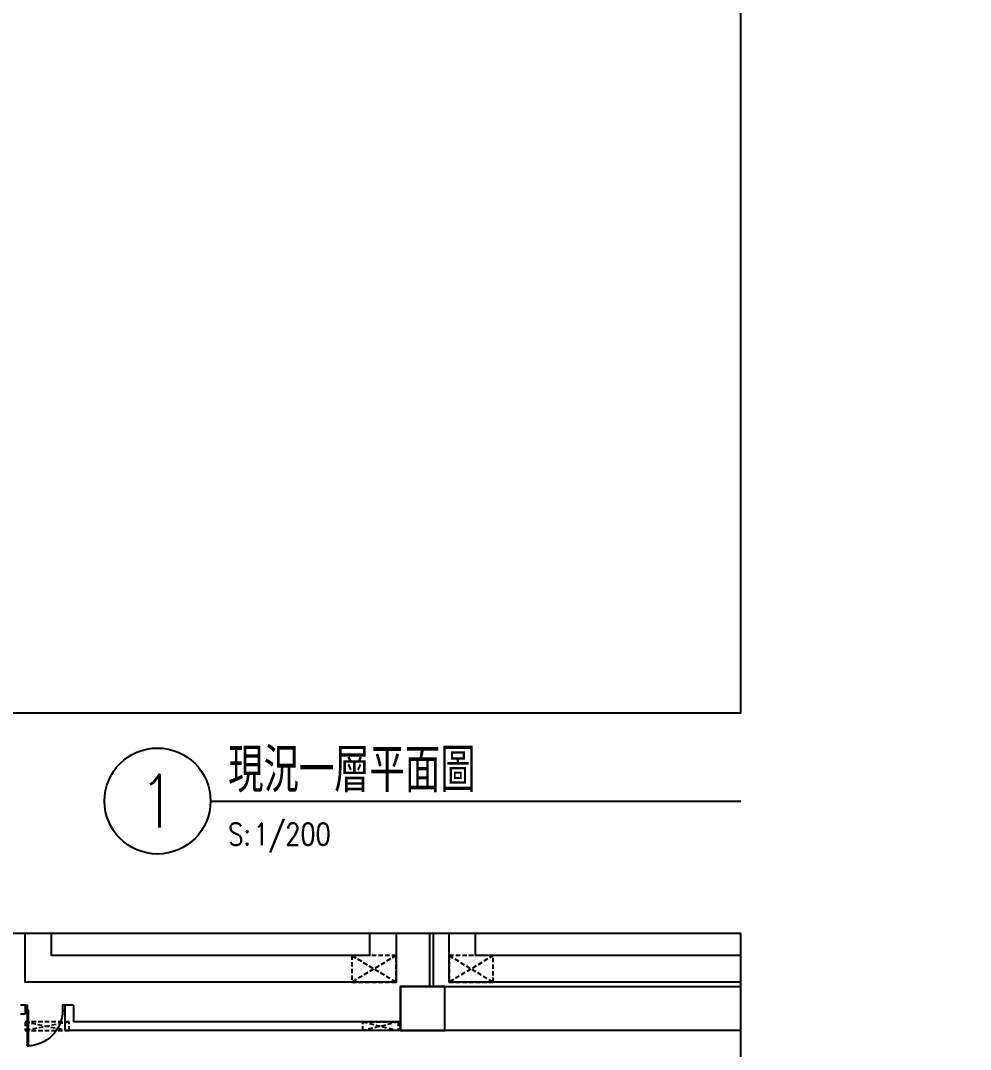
# Model space of a CAD drawing. Extents: x -8100 to 9725, y -5500 to 5149.
# Drawn here: x -6230 to -4080, y -762 to 1567 of the extents above; entities that cross this region are included whole.
import ezdxf
from ezdxf.enums import TextEntityAlignment as Align
from ezdxf.xclip import XClip

# ---------------------------------------------------------------- set-up
doc = ezdxf.new("R2010")
doc.units = 0
doc.header["$LTSCALE"] = 50
doc.header["$XCLIPFRAME"] = 0
doc.linetypes.add('XFa-20-FF1Stair$0$XFa-20$0$XFa-20$0$HIDDEN', pattern=[0.3, 0.2, -0.1])
for name, color, linetype in [('DN-CTXT', 2, 'Continuous'), ('DN-MARK', 2, 'Continuous'), ('DN-TXT', 2, 'Continuous'), ('XFa-20-FF1Stair$0$XFa-20$0$XFa-20$0$COL-100x100', 1, 'Continuous'), ('XFa-20-FF1Stair$0$XFa-20$0$XFa-20$0$DOR', 4, 'Continuous'), ('XFa-20-FF1Stair$0$XFa-20$0$XFa-20$0$HID', 5, 'XFa-20-FF1Stair$0$XFa-20$0$XFa-20$0$HIDDEN'), ('XFa-20-FF1Stair$0$XFa-20$0$XFa-20$0$RCW', 1, 'Continuous'), ('XFa-20-FF1Stair$0$XFa-20$0$XFa-20$0$SW', 1, 'Continuous'), ('XFa-20-FF1Stair$0$XFa-20$0$XFa-20$0$TRENCH', 15, 'Continuous'), ('XFa-20-FF1Stair$0$XFa-20$0$XFa-20$0$UY-OPENING', 5, 'XFa-20-FF1Stair$0$XFa-20$0$XFa-20$0$HIDDEN'), ('XFa-20-FF1Stair$0$XFa-20$0$XFa-20$0$WALL-V', 3, 'Continuous'), ('XREF', 7, 'Continuous')]:
    doc.layers.add(name, color=color, linetype=linetype)
doc.styles.add('CHINA', font='romans2.shx', dxfattribs={"bigfont": 'chineset.shx'})

# ---------------------------------------------------------------- blocks, each defined once
blk = doc.blocks.new('XFa-20-FF1Stair$0$XFa-20$0$XFa-20$0$COL-100x100')
at = {"layer": 'XFa-20-FF1Stair$0$XFa-20$0$XFa-20$0$COL-100x100'}
blk.add_lwpolyline([(-50, 50), (50, 50), (50, -50), (-50, -50)], close=True, dxfattribs=at)
blk = doc.blocks.new('XFa-20-FF1Stair$0$XFa-20$0$XFa-20$0$door')
blk.add_lwpolyline([(0, 1), (0.04, 1), (0.04, 0), (0, 0)], close=True)
blk.add_arc((0, 0), 1, 0, 90)
blk = doc.blocks.new('XFa-20-FF1Stair')
at = {"layer": 'XFa-20-FF1Stair$0$XFa-20$0$XFa-20$0$DOR'}
for points in [[(5280, 7.5), (5285, 7.5), (5285, -4.5), (5280, -4.5)], [(5370, 7.5), (5365, 7.5), (5365, -4.5), (5370, -4.5)]]:
    blk.add_lwpolyline(points, dxfattribs=at)
at = {"layer": 'XFa-20-FF1Stair$0$XFa-20$0$XFa-20$0$HID'}
for p, q in [((6120, 120), (6020, 60)), ((6020, 120), (6120, 60)), ((6340, 120), (6240, 60)), ((6240, 120), (6340, 60))]:
    blk.add_line(p, q, dxfattribs=at)
for points in [[(6020, 120), (6020, 60), (6120, 60), (6120, 120)], [(6240, 120), (6240, 60), (6340, 60), (6340, 120)]]:
    blk.add_lwpolyline(points, close=True, dxfattribs=at)
at = {"layer": 'XFa-20-FF1Stair$0$XFa-20$0$XFa-20$0$RCW'}
for p, q in [((5280, 7.5), (5270, 7.5)), ((5280, 7.5), (5280, -12.5)), ((5390, 7.5), (5370, 7.5)), ((5370, 7.5), (5370, -50)), ((5390, 7.5), (5390, -30)), ((5280, -12.5), (5270, -12.5)), ((6130, -30), (5390, -30)), ((6130, -50), (5370, -50))]:
    blk.add_line(p, q, dxfattribs=at)
at = {"layer": 'XFa-20-FF1Stair$0$XFa-20$0$XFa-20$0$SW'}
blk.add_lwpolyline([(6130, 50), (7190, 50), (7190, -50), (6130, -50)], close=True, dxfattribs=at)
at = {"layer": 'XFa-20-FF1Stair$0$XFa-20$0$XFa-20$0$TRENCH'}
for points in [[(5280, 1850), (6120, 1850), (6120, 60), (5280, 60)], [(6240, 1850), (7420, 1850), (7420, 60), (6240, 60)], [(5340, 1790), (6060, 1790), (6060, 120), (5340, 120)], [(6300, 1790), (7360, 1790), (7360, 120), (6300, 120)]]:
    blk.add_lwpolyline(points, close=True, dxfattribs=at)
at = {"layer": 'XFa-20-FF1Stair$0$XFa-20$0$XFa-20$0$UY-OPENING'}
for p, q in [((5280, -30), (5380, -50)), ((5380, -30), (5280, -50)), ((6045, -30), (6125, -50)), ((6125, -30), (6045, -50))]:
    blk.add_line(p, q, dxfattribs=at)
for points in [[(5380, -30), (5280, -30), (5280, -50), (5380, -50)], [(6045, -30), (6125, -30), (6125, -50), (6045, -50)]]:
    blk.add_lwpolyline(points, close=True, dxfattribs=at)
at = {"layer": 'XFa-20-FF1Stair$0$XFa-20$0$XFa-20$0$WALL-V'}
for p, q in [((6196.3, 50), (6196.3, 910)), ((6205, 50), (6205, 910))]:
    blk.add_line(p, q, dxfattribs=at)
at = {"layer": 'XFa-20-FF1Stair$0$XFa-20$0$XFa-20$0$COL-100x100', "xscale": -1}
blk.add_blockref('XFa-20-FF1Stair$0$XFa-20$0$XFa-20$0$COL-100x100', (6180, 0), dxfattribs=at)
at = {"layer": 'XFa-20-FF1Stair$0$XFa-20$0$XFa-20$0$DOR', "xscale": -80, "yscale": 80, "zscale": 80, "rotation": 180}
blk.add_blockref('XFa-20-FF1Stair$0$XFa-20$0$XFa-20$0$door', (5285, -4.5), dxfattribs=at)
blk = doc.blocks.new('na-dwg2')
at = {"layer": 'DN-MARK'}
blk.add_line((120, 0), (720, 0), dxfattribs=at)
blk.add_circle((60, 0), 60, dxfattribs=at)
at = {"layer": 'DN-CTXT', "style": 'CHINA', "width": 0.8}
for tag, p in [('UP-LINE', (140, 70)), ('DN-LINE', (140, 10))]:
    blk.add_attdef(tag, p, '', height=50, dxfattribs=at)
blk.add_attdef('NO', text='', height=60, dxfattribs=at).set_placement((60, 0), align=Align.MIDDLE)
at = {"layer": 'DN-TXT', "style": 'CHINA', "width": 0.8}
blk.add_text('S: ', height=25, dxfattribs=at).set_placement((140, -50))
blk.add_attdef('SCALE', (168.6, -50), '', height=25, dxfattribs=at)
at = {"layer": 'DN-TXT', "style": 'CHINA'}
blk.add_attdef('D-NUM', text='', height=25, dxfattribs=at).set_placement((720, -50), align=Align.RIGHT)

msp = doc.modelspace()

# ---------------------------------------------------------------- linework, layer by layer
for points in [[(-8100, 0), (-4600, 0), (-4600, 2620), (-8100, 2620)], [(-8100, -2620), (-4600, -2620), (-4600, -500), (-8100, -500)]]:
    msp.add_lwpolyline(points, close=True)

# ---------------------------------------------------------------- block references
at = {"xscale": 2, "yscale": 2, "zscale": 2}
msp.add_blockref('na-dwg2', (-6040, -200), dxfattribs=at).add_auto_attribs({'DN-LINE': '現況一層平面圖', 'SCALE': '1/200', 'NO': '1'})
at = {"layer": 'XREF'}
ref = msp.add_blockref('XFa-20-FF1Stair', (-11500, -670), dxfattribs=at)
XClip(ref).set_block_clipping_path([(3400, -1950), (6900, 170)])

doc.saveas('drawing.dxf')
